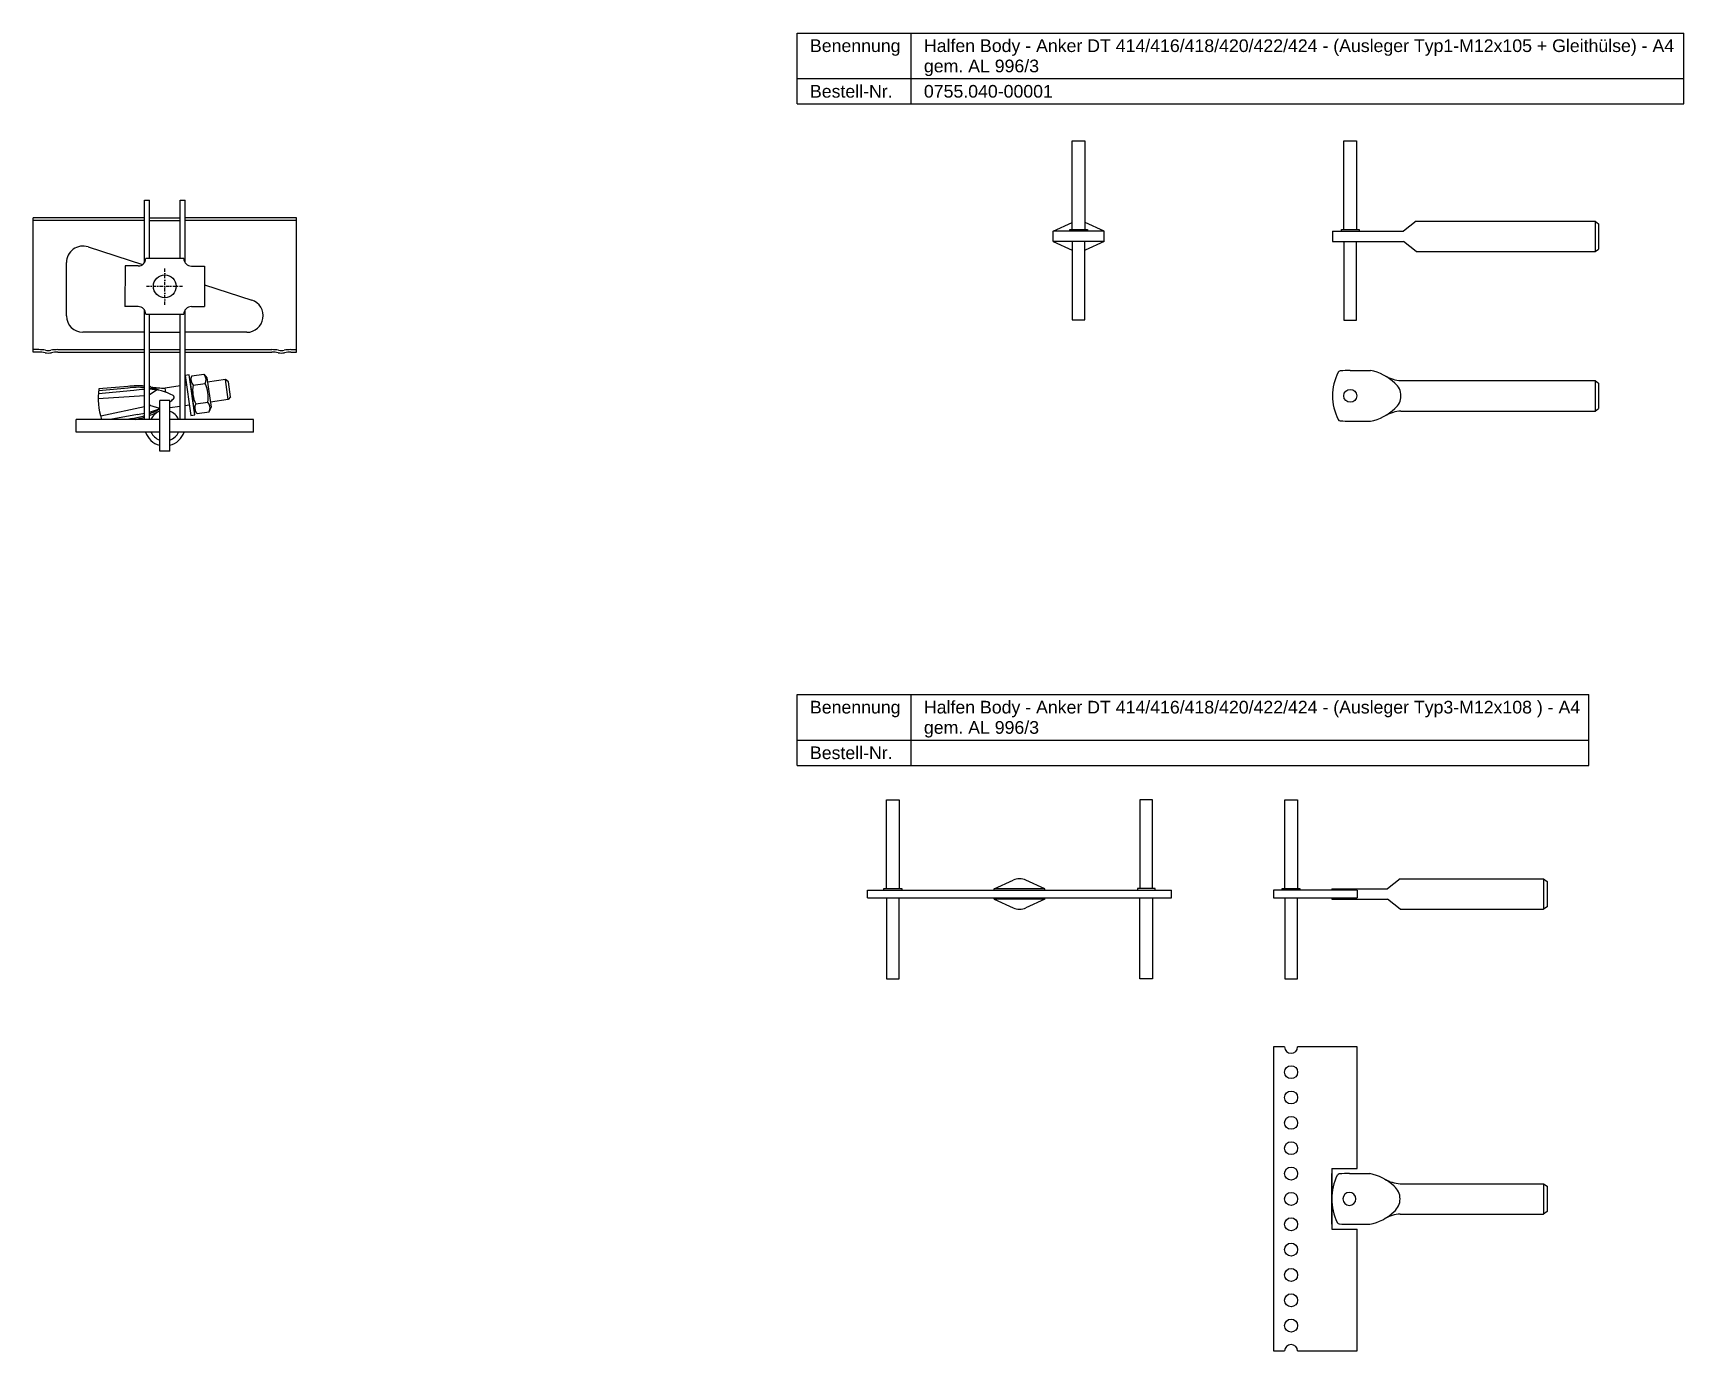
# Model space of a CAD drawing. Header units: millimetres. Extents: x -1351 to -123, y -1210 to 162.
# Drawn here: x -775 to -123, y -358 to 162 of the extents above; entities that cross this region are included whole.
import ezdxf

# ---------------------------------------------------------------- set-up
doc = ezdxf.new("R2010")
doc.units = ezdxf.units.MM
doc.header["$LTSCALE"] = 10
doc.linetypes.add('STRICHPUNKT2', pattern=[0.5, 0.25, -0.125, 0, -0.125])
doc.layers.add('HALFEN', color=2, linetype='Continuous')
doc.styles.add('ARIAL50', font='ARIAL.TTF', dxfattribs={"height": 5})

msp = doc.modelspace()

# ---------------------------------------------------------------- linework, layer by layer
at = {"layer": 'HALFEN'}
for p, q in [((-473.16, 161.53), (-123.3, 161.53)), ((-473.16, 133.53), (-473.16, 161.53)), ((-428.2, 133.53), (-428.2, 161.53)), ((-123.3, 133.53), (-123.3, 161.53)), ((-473.16, 143.53), (-123.3, 143.53)), ((-473.16, 133.53), (-123.3, 133.53)), ((-364.64, 84.03), (-364.64, 119.03)), ((-364.64, 119.03), (-359.64, 119.03)), ((-359.64, 119.03), (-359.64, 84.03)), ((-257.47, 83.99), (-257.47, 118.99)), ((-257.47, 118.99), (-252.47, 118.99)), ((-252.47, 118.99), (-252.47, 83.99)), ((-730.73, 70.94), (-730.73, 95.6)), ((-730.73, 95.6), (-728.73, 95.6)), ((-728.73, 72.61), (-728.73, 95.6)), ((-716.73, 72.6), (-716.73, 95.6)), ((-716.73, 95.6), (-714.73, 95.6)), ((-714.73, 70.95), (-714.73, 95.6)), ((-774.73, 35.6), (-774.73, 88.59)), ((-730.73, 88.59), (-774.73, 88.59)), ((-730.73, 87.59), (-774.73, 87.59)), ((-728.73, 88.59), (-716.73, 88.59)), ((-728.73, 87.59), (-716.73, 87.59)), ((-670.73, 88.59), (-714.73, 88.59)), ((-670.73, 87.59), (-714.73, 87.59)), ((-670.73, 35.6), (-670.73, 88.59)), ((-372.14, 83.33), (-364.65, 86.78)), ((-352.14, 83.33), (-359.63, 86.78)), ((-228.97, 87.29), (-233.97, 83.29)), ((-228.97, 87.29), (-158.37, 87.29)), ((-158.37, 87.29), (-158.37, 75.29)), ((-158.37, 87.29), (-156.97, 86.29)), ((-156.97, 86.29), (-156.97, 76.29)), ((-372.14, 79.33), (-372.14, 83.33)), ((-352.14, 83.33), (-372.14, 83.33)), ((-352.14, 79.33), (-372.14, 79.33)), ((-372.14, 79.33), (-364.65, 75.88)), ((-365.64, 83.33), (-365.64, 84.03)), ((-365.64, 84.03), (-358.64, 84.03)), ((-364.64, 79.33), (-364.64, 48.33)), ((-359.64, 48.33), (-359.64, 79.33)), ((-352.14, 79.33), (-359.63, 75.88)), ((-358.64, 84.03), (-358.64, 83.33)), ((-352.14, 79.33), (-352.14, 83.33)), ((-261.97, 83.29), (-233.97, 83.29)), ((-261.97, 83.29), (-261.97, 79.29)), ((-261.97, 79.29), (-233.97, 79.29)), ((-258.47, 83.29), (-258.47, 83.99)), ((-258.47, 83.99), (-251.47, 83.99)), ((-257.47, 79.29), (-257.47, 48.29)), ((-252.47, 48.29), (-252.47, 79.29)), ((-251.47, 83.99), (-251.47, 83.29)), ((-228.97, 75.29), (-233.97, 79.29)), ((-753.03, 77.15), (-731.5, 70.15)), ((-715.22, 72.6), (-730.22, 72.61)), ((-228.97, 75.29), (-158.37, 75.29)), ((-158.37, 75.29), (-156.97, 76.29)), ((-761.54, 49.96), (-761.54, 70.96)), ((-738.43, 69.61), (-738.44, 53.61)), ((-733.22, 69.61), (-738.43, 69.61)), ((-712.22, 69.59), (-707.01, 69.59)), ((-707.01, 69.59), (-707.02, 53.59)), ((-707.02, 62.19), (-688.4, 56.15)), ((-733.23, 53.61), (-738.44, 53.61)), ((-730.73, 9.1), (-730.73, 52.26)), ((-714.73, 9.1), (-714.73, 52.26)), ((-712.23, 53.59), (-707.02, 53.59)), ((-730.24, 50.61), (-715.24, 50.6)), ((-728.73, 9.1), (-728.73, 50.61)), ((-716.73, 9.1), (-716.73, 50.6)), ((-364.64, 48.33), (-359.64, 48.33)), ((-257.47, 48.29), (-252.47, 48.29)), ((-730.73, 43.46), (-755.04, 43.46)), ((-728.73, 43.46), (-716.73, 43.46)), ((-690.41, 43.46), (-714.73, 43.46)), ((-772.48, 36.6), (-774.73, 36.6)), ((-772.48, 35.6), (-774.73, 35.6)), ((-764.98, 36.6), (-730.73, 36.6)), ((-764.98, 35.6), (-730.73, 35.6)), ((-728.73, 36.6), (-716.73, 36.6)), ((-728.73, 35.6), (-716.73, 35.6)), ((-714.73, 36.6), (-680.48, 36.6)), ((-714.73, 35.6), (-680.48, 35.6)), ((-672.98, 36.6), (-670.73, 36.6)), ((-672.98, 35.6), (-670.73, 35.6)), ((-713.14, 26.67), (-714.73, 26.45)), ((-714.73, 26.45), (-712.5, 10.6)), ((-710.92, 10.82), (-713.14, 26.67)), ((-712.1, 26.32), (-712.84, 24.49)), ((-712.1, 26.32), (-707.32, 26.99)), ((-707.32, 26.99), (-706.1, 25.44)), ((-254.97, 28.38), (-246.97, 28.38)), ((-734.89, 20.54), (-748.92, 19.11)), ((-734.89, 20.54), (-748.92, 19.11)), ((-737.33, 22.11), (-748.76, 21.09)), ((-737.25, 21.47), (-748.7, 20.39)), ((-725.68, 20.81), (-728.73, 18.82)), ((-725.68, 20.81), (-728.73, 18.82)), ((-726.7, 20.9), (-725.68, 20.81)), ((-726.7, 20.9), (-725.68, 20.81)), ((-716.73, 22.28), (-722.56, 21.46)), ((-722.34, 19.86), (-722.56, 21.46)), ((-722.32, 19.76), (-722.42, 20.47)), ((-714.19, 22.64), (-714.73, 22.56)), ((-712.86, 24.64), (-711.24, 13.16)), ((-711.58, 22.6), (-706.79, 23.27)), ((-706.1, 25.44), (-704.49, 13.95)), ((-698.79, 24.8), (-705.87, 23.81)), ((-697.68, 16.88), (-698.79, 24.8)), ((-697.66, 23.95), (-698.79, 24.8)), ((-696.83, 18.01), (-697.66, 23.95)), ((-234.96, 24.38), (-158.37, 24.38)), ((-158.37, 24.38), (-158.37, 12.38)), ((-158.37, 24.38), (-156.97, 23.38)), ((-156.97, 23.38), (-156.97, 13.38)), ((-730.73, 18.41), (-749, 17.24)), ((-730.73, 18.41), (-749, 17.24)), ((-730.73, 14.09), (-748.03, 10.31)), ((-730.73, 14.09), (-748.03, 10.31)), ((-728.73, 15.04), (-728.66, 14.55)), ((-728.73, 15.04), (-728.66, 14.55)), ((-728.66, 14.55), (-728.73, 14.53)), ((-728.66, 14.55), (-728.73, 14.53)), ((-725.23, 13.49), (-728.66, 14.55)), ((-724.73, 13.34), (-728.66, 14.55)), ((-725.58, 12.94), (-724.73, 13.27)), ((-725.58, 12.94), (-725.23, 13.07)), ((-724.73, -3.4), (-724.73, 16.6)), ((-720.73, 16.6), (-724.73, 16.6)), ((-720.73, -3.4), (-720.73, 16.6)), ((-716.73, 14.2), (-720.73, 13.64)), ((-713.08, 14.72), (-714.73, 14.48)), ((-710.53, 15.17), (-705.75, 15.84)), ((-705.23, 12.12), (-704.49, 13.95)), ((-697.68, 16.88), (-704.76, 15.88)), ((-696.83, 18.01), (-697.68, 16.88)), ((-158.37, 12.38), (-156.97, 13.38)), ((-724.73, 9.1), (-757.73, 9.1)), ((-757.73, 4.1), (-757.73, 9.1)), ((-733.55, 11.03), (-744.29, 9.1)), ((-733.55, 11.03), (-744.29, 9.1)), ((-735.59, 9.48), (-737.62, 9.1)), ((-735.59, 9.48), (-737.62, 9.1)), ((-687.73, 9.1), (-720.73, 9.1)), ((-712.5, 10.6), (-710.92, 10.82)), ((-710.01, 11.45), (-711.22, 13)), ((-710.01, 11.45), (-705.23, 12.12)), ((-687.73, 4.1), (-687.73, 9.1)), ((-254.97, 8.38), (-246.97, 8.38)), ((-234.96, 12.38), (-158.37, 12.38)), ((-724.73, 4.1), (-757.73, 4.1)), ((-687.73, 4.1), (-720.73, 4.1)), ((-720.73, -3.4), (-724.73, -3.4)), ((-473.16, -99.45), (-160.87, -99.45)), ((-473.16, -127.45), (-473.16, -99.45)), ((-428.2, -127.45), (-428.2, -99.45)), ((-160.87, -127.45), (-160.87, -99.45)), ((-473.16, -117.45), (-160.87, -117.45)), ((-473.16, -127.45), (-160.87, -127.45)), ((-437.96, -175.99), (-437.96, -140.99)), ((-437.96, -140.99), (-432.96, -140.99)), ((-432.96, -140.99), (-432.96, -175.99)), ((-332.96, -140.99), (-337.96, -140.99)), ((-337.96, -140.99), (-337.96, -175.99)), ((-332.96, -175.99), (-332.96, -140.99)), ((-280.81, -175.99), (-280.81, -140.99)), ((-280.81, -140.99), (-275.81, -140.99)), ((-275.81, -140.99), (-275.81, -175.99)), ((-395.46, -176.19), (-387.97, -172.74)), ((-375.46, -176.19), (-382.95, -172.74)), ((-235.31, -172.19), (-240.31, -176.19)), ((-235.31, -172.19), (-178.71, -172.19)), ((-178.71, -172.19), (-178.71, -184.19)), ((-178.71, -172.19), (-177.31, -173.19)), ((-177.31, -173.19), (-177.31, -183.19)), ((-445.46, -179.69), (-445.46, -176.69)), ((-445.46, -176.69), (-325.46, -176.69)), ((-445.46, -179.69), (-325.46, -179.69)), ((-438.96, -176.69), (-438.96, -175.99)), ((-438.96, -175.99), (-431.96, -175.99)), ((-437.96, -179.69), (-437.96, -211.69)), ((-432.96, -211.69), (-432.96, -179.69)), ((-431.96, -175.99), (-431.96, -176.69)), ((-395.46, -176.69), (-395.46, -176.19)), ((-375.46, -176.19), (-395.46, -176.19)), ((-395.46, -180.19), (-395.46, -179.69)), ((-375.46, -180.19), (-395.46, -180.19)), ((-395.46, -180.19), (-387.97, -183.64)), ((-375.46, -180.19), (-382.95, -183.64)), ((-375.46, -176.69), (-375.46, -176.19)), ((-375.46, -180.19), (-375.46, -179.69)), ((-331.96, -175.99), (-338.96, -175.99)), ((-338.96, -175.99), (-338.96, -176.69)), ((-337.96, -211.69), (-337.96, -179.69)), ((-332.96, -179.69), (-332.96, -211.69)), ((-331.96, -176.69), (-331.96, -175.99)), ((-325.46, -179.69), (-325.46, -176.69)), ((-252.31, -176.69), (-285.31, -176.69)), ((-285.31, -176.69), (-285.31, -179.69)), ((-285.31, -179.69), (-252.31, -179.69)), ((-281.81, -176.69), (-281.81, -175.99)), ((-281.81, -175.99), (-274.81, -175.99)), ((-280.81, -179.69), (-280.81, -211.69)), ((-275.81, -211.69), (-275.81, -179.69)), ((-274.81, -175.99), (-274.81, -176.69)), ((-262.31, -176.19), (-240.31, -176.19)), ((-262.31, -176.19), (-262.31, -176.69)), ((-262.31, -179.69), (-262.31, -180.19)), ((-262.31, -180.19), (-240.31, -180.19)), ((-252.31, -176.69), (-252.31, -179.69)), ((-235.31, -184.19), (-240.31, -180.19)), ((-235.31, -184.19), (-178.71, -184.19)), ((-177.31, -183.19), (-178.71, -184.19)), ((-437.96, -211.69), (-432.96, -211.69)), ((-332.96, -211.69), (-337.96, -211.69)), ((-280.81, -211.69), (-275.81, -211.69)), ((-280.86, -238.46), (-285.31, -238.46)), ((-285.31, -238.46), (-285.31, -358.46)), ((-252.31, -238.46), (-275.76, -238.46)), ((-252.31, -286.46), (-252.31, -238.46)), ((-262.31, -286.46), (-262.31, -310.46)), ((-262.31, -286.46), (-252.31, -286.46)), ((-262.31, -308.46), (-262.31, -288.46)), ((-255.31, -288.46), (-247.31, -288.46)), ((-235.3, -292.46), (-178.71, -292.46)), ((-178.71, -292.46), (-178.71, -304.46)), ((-178.71, -292.46), (-177.31, -293.46)), ((-177.31, -293.46), (-177.31, -303.46)), ((-235.3, -304.46), (-178.71, -304.46)), ((-177.31, -303.46), (-178.71, -304.46)), ((-262.31, -310.46), (-252.31, -310.46)), ((-255.31, -308.46), (-247.31, -308.46)), ((-252.31, -358.46), (-252.31, -310.46)), ((-285.31, -358.46), (-280.86, -358.46)), ((-275.76, -358.46), (-252.31, -358.46))]:
    msp.add_line(p, q, dxfattribs=at)
at = {"layer": 'HALFEN', "color": 1, "linetype": 'STRICHPUNKT2', "ltscale": 0.5}
for p, q in [((-722.73, 54.35), (-722.73, 68.85)), ((-729.98, 61.6), (-715.48, 61.6))]:
    msp.add_line(p, q, dxfattribs=at)
at = {"layer": 'HALFEN'}
for centre, radius in [((-722.73, 61.6), 4.5), ((-254.97, 18.38), 2.55), ((-278.31, -248.46), 2.55), ((-278.31, -258.46), 2.55), ((-278.31, -268.46), 2.55), ((-278.31, -278.46), 2.55), ((-278.31, -288.46), 2.55), ((-278.31, -298.46), 2.55), ((-278.31, -308.46), 2.55), ((-278.31, -318.46), 2.55), ((-278.31, -328.46), 2.55), ((-278.31, -338.46), 2.55), ((-278.31, -348.46), 2.55)]:
    msp.add_circle(centre, radius, dxfattribs=at)
for centre, radius, start, end in [((-362.14, 81.33), 6, 114.62432, 114.72996), ((-362.14, 81.33), 6, 65.27004, 65.37568), ((-254.97, 81.29), 6, 114.62432, 114.72996), ((-254.97, 81.29), 6, 65.27004, 65.37568), ((-755.04, 70.96), 6.5, 72, 180), ((-733.22, 72.61), 3, 269.95559, 359.95559), ((-712.22, 72.59), 3, 179.95559, 269.95559), ((-362.14, 81.33), 6, 245.27004, 245.37568), ((-362.14, 81.33), 6, 294.62432, 294.72996), ((-254.97, 81.29), 6, 245.27004, 245.37568), ((-254.97, 81.29), 6, 294.62432, 294.72996), ((-733.24, 50.61), 3, 359.95559, 89.95559), ((-712.24, 50.59), 3, 89.95559, 179.95559), ((-690.41, 49.96), 6.5, 270, 72), ((-755.04, 49.96), 6.5, 180, 270), ((-772.48, 20.6), 16, 80.36636, 90), ((-772.48, 20.6), 15, 80.36636, 90), ((-768.73, 42.69), 7.41, 260.36636, 279.63364), ((-768.73, 42.69), 6.41, 260.36636, 279.63364), ((-764.98, 20.6), 16, 90, 99.63364), ((-764.98, 20.6), 15, 90, 99.63364), ((-680.48, 20.6), 16, 80.36636, 90), ((-680.48, 20.6), 15, 80.36636, 90), ((-676.73, 42.69), 7.41, 260.36636, 279.63364), ((-676.73, 42.69), 6.41, 260.36636, 279.63364), ((-672.98, 20.6), 16, 90, 99.63364), ((-672.98, 20.6), 15, 90, 99.63364), ((-709.77, 24.75), 3.32, 333.56153, 33.56153), ((-241.42, 18.38), 20.55, 153.10667, 206.89333), ((-258.86, 27.22), 1, 95.71948, 153.10667), ((-255.63, -5), 33.38, 88.87071, 95.71948), ((-250.43, 9.99), 18.71, 45.68888, 79.34138), ((-234.26, 37.93), 13.57, 240.09537, 267.05052), ((-722.2, 17.48), 26.8, 172.24397, 198.21103), ((-722.2, 17.48), 26.8, 172.24397, 198.21103), ((-733.33, -19.99), 42.29, 86.47165, 95.44157), ((-733.17, -8.91), 30.65, 85.43459, 97.65576), ((-728.87, -22.73), 43.69, 92.44132, 97.9226), ((-733.33, -19.99), 42.29, 83.07738, 83.75165), ((-733.33, -19.99), 42.29, 83.07738, 83.75165), ((-733.17, -8.91), 30.65, 74.98685, 81.67144), ((-733.17, -8.91), 30.65, 63.44584, 81.67144), ((-728.87, -22.73), 43.69, 87.15167, 89.81779), ((-728.87, -22.73), 43.69, 87.15167, 89.81779), ((-723.5, 41.98), 20.54, 256.67305, 265.17141), ((-723.5, 41.98), 20.54, 256.67305, 272.61653), ((-709.13, 24.84), 3.32, 162.43847, 222.43847), ((-699.35, 20.53), 12.4, 170.38303, 205.61697), ((-717.98, 17.91), 12.4, 350.38303, 25.61697), ((-241.4, 18.38), 6.43, 308.92503, 51.07497), ((-740.01, 39.81), 30.65, 291.60765, 299.91754), ((-740.01, 39.81), 30.65, 308.99536, 312.55416), ((-719.64, 17.94), 0.594, 357.93529, 73.26541), ((-719.61, 17.73), 0.594, 302.73459, 18.06471), ((-707.56, 13.69), 3.32, 153.56153, 213.56153), ((-708.2, 13.6), 3.32, 342.43847, 42.43847), ((-250.43, 26.77), 18.71, 280.65862, 314.31112), ((-740.01, 39.81), 30.65, 278.34424, 287.63767), ((-743.22, 50.41), 42.29, 282.33498, 287.18811), ((-743.22, 50.41), 42.29, 282.33498, 287.18811), ((-739.69, 54.29), 43.69, 278.0774, 281.83857), ((-739.69, 54.29), 43.69, 278.0774, 281.83857), ((-739.69, 54.29), 43.69, 284.53264, 288.84833), ((-739.69, 54.29), 43.69, 284.53264, 288.84833), ((-743.22, 50.41), 42.29, 290.04791, 292.92262), ((-743.22, 50.41), 42.29, 290.04791, 292.92262), ((-722.73, 6.6), 6, 109.47122, 155.37568), ((-716.69, -6.44), 20.54, 113.02649, 119.32695), ((-722.73, 6.6), 6, 24.62432, 70.52878), ((-258.86, 9.53), 1, 206.89333, 264.28052), ((-255.63, 41.76), 33.38, 264.28052, 271.12929), ((-234.26, -1.17), 13.57, 92.94948, 119.90463), ((-722.73, 6.6), 8, 198.20996, 255.52249), ((-722.73, 6.6), 6, 204.62432, 250.52878), ((-722.73, 6.6), 8, 284.47751, 341.79004), ((-722.73, 6.6), 6, 289.47122, 335.37568), ((-435.46, -178.19), 6, 114.62432, 114.72996), ((-435.46, -178.19), 6, 65.27004, 65.37568), ((-385.46, -178.19), 6, 65.27004, 114.72996), ((-335.46, -178.19), 6, 114.62432, 114.72996), ((-335.46, -178.19), 6, 65.27004, 65.37568), ((-435.46, -178.19), 6, 245.27004, 245.37568), ((-435.46, -178.19), 6, 294.62432, 294.72996), ((-385.46, -178.19), 6, 245.27004, 294.72996), ((-335.46, -178.19), 6, 245.27004, 245.37568), ((-335.46, -178.19), 6, 294.62432, 294.72996), ((-278.31, -238.46), 2.55, 180, 0), ((-241.76, -298.46), 20.55, 153.10667, 206.89333), ((-259.2, -289.62), 1, 95.71948, 153.10667), ((-255.97, -321.84), 33.38, 88.87071, 95.71948), ((-250.77, -306.86), 18.71, 45.68888, 79.34138), ((-234.6, -278.91), 13.57, 240.09537, 267.05052), ((-255.31, -298.46), 2.55, 90, 270), ((-255.31, -298.46), 2.55, 270, 90), ((-241.74, -298.46), 6.43, 308.92503, 51.07497), ((-250.77, -290.07), 18.71, 280.65862, 314.31112), ((-234.6, -318.02), 13.57, 92.94948, 119.90463), ((-259.2, -307.31), 1, 206.89333, 264.28052), ((-255.97, -275.09), 33.38, 264.28052, 271.12929), ((-278.31, -358.46), 2.55, 0, 180)]:
    msp.add_arc(centre, radius, start, end, dxfattribs=at)

# ---------------------------------------------------------------- texts
at = {"layer": 'HALFEN', "style": 'ARIAL50'}
for s, p in [('Benennung', (-468.16, 154.03)), ('Halfen Body - Anker DT 414/416/418/420/422/424 - (Ausleger Typ1-M12x105 + Gleithülse) - A4', (-423.2, 154.03)), ('gem. AL 996/3', (-423.2, 146.03)), ('Bestell-Nr.', (-468.16, 136.03)), ('0755.040-00001', (-423.2, 136.03)), ('Benennung', (-468.16, -106.95)), ('Halfen Body - Anker DT 414/416/418/420/422/424 - (Ausleger Typ3-M12x108 ) - A4', (-423.2, -106.95)), ('gem. AL 996/3', (-423.2, -114.95)), ('Bestell-Nr.', (-468.16, -124.95))]:
    msp.add_text(s, height=5, dxfattribs=at).set_placement(p)

doc.saveas('drawing.dxf')
